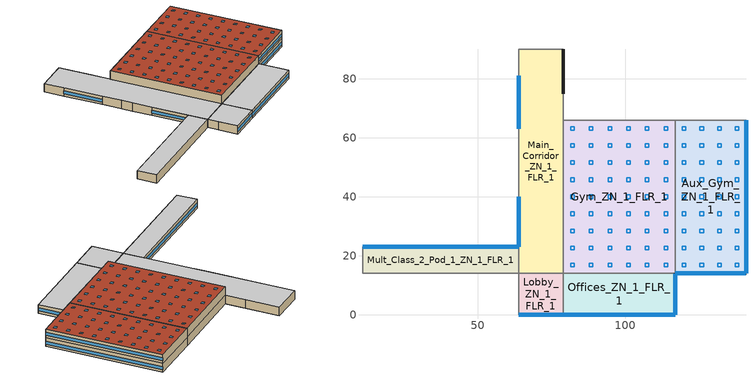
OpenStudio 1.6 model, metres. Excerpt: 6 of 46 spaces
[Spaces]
Aux_Gym_ZN_1_FLR_1
 floor ground (ext-slab): 141,66 141,14 117,14 117,66 z0
 wall outside (Steel Frame Non-res Ext Wall): 117,14 141,14 141,66 z0:4; 117,14 141,14 141,66 z4:8
 wall to Gym_ZN_1_FLR_1 (int-walls): 117,66 117,14 z0:4; 117,66 117,14 z4:8
 wall to LIBRARY_MEDIA_CENTER_ZN_1_FLR_2 (int-walls): 141,66 117,66 z4:8
 wall to Kitchen_ZN_1_FLR_1 (int-walls): 141,66 117,66 z0:4
 window (Window Non-res Fixed): 117.05,14 140.95,14 z1.1:2.51; 117.05,14 140.95,14 z5.1:6.51; 141,14.05 141,65.95 z1.1:2.5; 141,14.05 141,65.95 z5.1:6.5
 roof outside (IEAD Non-res Roof): 141,14 141,66 117,66 117,14 z8
 skylight (Skylight cons 456): 126.61,16.28 126.61,17.5 125.39,17.5 125.39,16.28 z8; 138.61,50.95 138.61,52.17 137.39,52.17 137.39,50.95 z8; 126.61,45.17 126.61,46.39 125.39,46.39 125.39,45.17 z8; 132.61,45.17 132.61,46.39 131.39,46.39 131.39,45.17 z8; 126.61,27.83 126.61,29.05 125.39,29.05 125.39,27.83 z8; 138.61,27.83 138.61,29.05 137.39,29.05 137.39,27.83 z8; 132.61,22.06 132.61,23.28 131.39,23.28 131.39,22.06 z8; 120.61,56.72 120.61,57.94 119.39,57.94 119.39,56.72 z8; 120.61,50.95 120.61,52.17 119.39,52.17 119.39,50.95 z8; 132.61,27.83 132.61,29.05 131.39,29.05 131.39,27.83 z8; 138.61,39.39 138.61,40.61 137.39,40.61 137.39,39.39 z8; 126.61,39.39 126.61,40.61 125.39,40.61 125.39,39.39 z8; 120.61,45.17 120.61,46.39 119.39,46.39 119.39,45.17 z8; 132.61,56.72 132.61,57.94 131.39,57.94 131.39,56.72 z8; 120.61,62.5 120.61,63.72 119.39,63.72 119.39,62.5 z8; 138.61,16.28 138.61,17.5 137.39,17.5 137.39,16.28 z8; 126.61,22.06 126.61,23.28 125.39,23.28 125.39,22.06 z8; 138.61,45.17 138.61,46.39 137.39,46.39 137.39,45.17 z8; 126.61,33.61 126.61,34.83 125.39,34.83 125.39,33.61 z8; 132.61,16.28 132.61,17.5 131.39,17.5 131.39,16.28 z8; 126.61,62.5 126.61,63.72 125.39,63.72 125.39,62.5 z8; 132.61,39.39 132.61,40.61 131.39,40.61 131.39,39.39 z8; 120.61,22.06 120.61,23.28 119.39,23.28 119.39,22.06 z8; 126.61,56.72 126.61,57.94 125.39,57.94 125.39,56.72 z8; 120.61,39.39 120.61,40.61 119.39,40.61 119.39,39.39 z8; 120.61,27.83 120.61,29.05 119.39,29.05 119.39,27.83 z8; 138.61,56.72 138.61,57.94 137.39,57.94 137.39,56.72 z8; 120.61,33.61 120.61,34.83 119.39,34.83 119.39,33.61 z8; 120.61,16.28 120.61,17.5 119.39,17.5 119.39,16.28 z8; 126.61,50.95 126.61,52.17 125.39,52.17 125.39,50.95 z8; 138.61,62.5 138.61,63.72 137.39,63.72 137.39,62.5 z8; 138.61,22.06 138.61,23.28 137.39,23.28 137.39,22.06 z8; 132.61,62.5 132.61,63.72 131.39,63.72 131.39,62.5 z8; 138.61,33.61 138.61,34.83 137.39,34.83 137.39,33.61 z8; 132.61,33.61 132.61,34.83 131.39,34.83 131.39,33.61 z8; 132.61,50.95 132.61,52.17 131.39,52.17 131.39,50.95 z8
Lobby_ZN_1_FLR_1
 floor ground (ext-slab): 79,14 79,0 64,0 64,14 z0
 wall outside (Steel Frame Non-res Ext Wall): 64,0 79,0 z0:4
 wall to Corridor_Pod_1_ZN_1_FLR_1 (int-walls): 64,14 64,9 z0:4
 wall to Mult_Class_1_Pod_1_ZN_1_FLR_1 (int-walls): 64,9 64,0 z0:4
 wall to Offices_ZN_1_FLR_1 (int-walls): 79,0 79,14 z0:4
 wall to Main_Corridor_ZN_1_FLR_1 (int-walls): 79,14 64,14 z0:4
 window (Window Non-res Fixed): 64.05,0 78.95,0 z1.1:2.51
 ceiling to Lobby_ZN_1_FLR_2 (INT-FLOOR-UNDERSIDE): 79,0 79,14 64,14 64,0 z4
Gym_ZN_1_FLR_1
 floor ground (ext-slab): 117,66 117,14 79,14 79,66 z0
 wall to Main_Corridor_ZN_1_FLR_2 (int-walls): 79,66 79,14 z4:8
 wall to Offices_ZN_1_FLR_1 (int-walls): 79,14 117,14 z0:4
 wall to Main_Corridor_ZN_1_FLR_1 (int-walls): 79,66 79,14 z0:4
 wall to Mech_ZN_1_FLR_1 (int-walls): 117,66 79,66 z0:4
 wall to Mech_ZN_1_FLR_2 (int-walls): 117,66 79,66 z4:8
 wall to Offices_ZN_1_FLR_2 (int-walls): 79,14 117,14 z4:8
 roof outside (IEAD Non-res Roof): 117,14 117,66 79,66 79,14 z8
 skylight (Skylight cons 456): 114.44,50.95 114.44,52.17 113.22,52.17 113.22,50.95 z8; 95.44,45.17 95.44,46.39 94.22,46.39 94.22,45.17 z8; 89.11,16.28 89.11,17.5 87.89,17.5 87.89,16.28 z8; 82.78,39.39 82.78,40.61 81.56,40.61 81.56,39.39 z8; 95.44,27.83 95.44,29.05 94.22,29.05 94.22,27.83 z8; 89.11,22.06 89.11,23.28 87.89,23.28 87.89,22.06 z8; 82.78,22.06 82.78,23.28 81.56,23.28 81.56,22.06 z8; 114.44,62.5 114.44,63.72 113.22,63.72 113.22,62.5 z8; 95.44,50.95 95.44,52.17 94.22,52.17 94.22,50.95 z8; 108.11,22.06 108.11,23.28 106.89,23.28 106.89,22.06 z8; 95.44,62.5 95.44,63.72 94.22,63.72 94.22,62.5 z8; 95.44,56.72 95.44,57.94 94.22,57.94 94.22,56.72 z8; 101.78,22.06 101.78,23.28 100.56,23.28 100.56,22.06 z8; 108.11,45.17 108.11,46.39 106.89,46.39 106.89,45.17 z8; 108.11,39.39 108.11,40.61 106.89,40.61 106.89,39.39 z8; 89.11,45.17 89.11,46.39 87.89,46.39 87.89,45.17 z8; 95.44,16.28 95.44,17.5 94.22,17.5 94.22,16.28 z8; 101.78,56.72 101.78,57.94 100.56,57.94 100.56,56.72 z8; 114.44,27.83 114.44,29.05 113.22,29.05 113.22,27.83 z8; 114.44,56.72 114.44,57.94 113.22,57.94 113.22,56.72 z8; 82.78,50.95 82.78,52.17 81.56,52.17 81.56,50.95 z8; 108.11,56.72 108.11,57.94 106.89,57.94 106.89,56.72 z8; 114.44,39.39 114.44,40.61 113.22,40.61 113.22,39.39 z8; 101.78,50.95 101.78,52.17 100.56,52.17 100.56,50.95 z8; 108.11,50.95 108.11,52.17 106.89,52.17 106.89,50.95 z8; 82.78,45.17 82.78,46.39 81.56,46.39 81.56,45.17 z8; 108.11,33.61 108.11,34.83 106.89,34.83 106.89,33.61 z8; 89.11,50.95 89.11,52.17 87.89,52.17 87.89,50.95 z8; 89.11,33.61 89.11,34.83 87.89,34.83 87.89,33.61 z8; 95.44,22.06 95.44,23.28 94.22,23.28 94.22,22.06 z8; 114.44,33.61 114.44,34.83 113.22,34.83 113.22,33.61 z8; 114.44,45.17 114.44,46.39 113.22,46.39 113.22,45.17 z8; 114.44,16.28 114.44,17.5 113.22,17.5 113.22,16.28 z8; 101.78,62.5 101.78,63.72 100.56,63.72 100.56,62.5 z8; 101.78,16.28 101.78,17.5 100.56,17.5 100.56,16.28 z8; 89.11,27.83 89.11,29.05 87.89,29.05 87.89,27.83 z8; 101.78,45.17 101.78,46.39 100.56,46.39 100.56,45.17 z8; 82.78,62.5 82.78,63.72 81.56,63.72 81.56,62.5 z8; 82.78,56.72 82.78,57.94 81.56,57.94 81.56,56.72 z8; 89.11,62.5 89.11,63.72 87.89,63.72 87.89,62.5 z8; 101.78,39.39 101.78,40.61 100.56,40.61 100.56,39.39 z8; 108.11,16.28 108.11,17.5 106.89,17.5 106.89,16.28 z8; 95.44,33.61 95.44,34.83 94.22,34.83 94.22,33.61 z8; 89.11,56.72 89.11,57.94 87.89,57.94 87.89,56.72 z8; 108.11,27.83 108.11,29.05 106.89,29.05 106.89,27.83 z8; 108.11,62.5 108.11,63.72 106.89,63.72 106.89,62.5 z8; 101.78,27.83 101.78,29.05 100.56,29.05 100.56,27.83 z8; 114.44,22.06 114.44,23.28 113.22,23.28 113.22,22.06 z8; 95.44,39.39 95.44,40.61 94.22,40.61 94.22,39.39 z8; 89.11,39.39 89.11,40.61 87.89,40.61 87.89,39.39 z8; 82.78,16.28 82.78,17.5 81.56,17.5 81.56,16.28 z8; 101.78,33.61 101.78,34.83 100.56,34.83 100.56,33.61 z8; 82.78,27.83 82.78,29.05 81.56,29.05 81.56,27.83 z8; 82.78,33.61 82.78,34.83 81.56,34.83 81.56,33.61 z8
Main_Corridor_ZN_1_FLR_1
 floor ground (ext-slab): 79,90 79,14 64,14 64,90 z0
 wall outside (Steel Frame Non-res Ext Wall): 79,75 79,90 / 64,81 64,63 / 64,40 64,23 z0:4
 wall to Bathrooms_ZN_1_FLR_1 (int-walls): 79,90 64,90 z0:4
 wall to Mech_ZN_1_FLR_1 (int-walls): 79,66 79,75 z0:4
 wall to Mult_Class_1_Pod_3_ZN_1_FLR_1 (int-walls): 64,90 64,81 z0:4
 wall to Mult_Class_2_Pod_1_ZN_1_FLR_1 (int-walls): 64,23 64,14 z0:4
 wall to Corridor_Pod_2_ZN_1_FLR_1 (int-walls): 64,54 64,49 z0:4
 wall to Mult_Class_1_Pod_2_ZN_1_FLR_1 (int-walls): 64,49 64,40 z0:4
 wall to Mult_Class_2_Pod_2_ZN_1_FLR_1 (int-walls): 64,63 64,54 z0:4
 window (Window Non-res Fixed): 64,80.95 64,63.05 / 64,39.95 64,23.05 z1.1:2.51
 ceiling to Main_Corridor_ZN_1_FLR_2 (INT-FLOOR-UNDERSIDE): 79,14 79,90 64,90 64,14 z4
Offices_ZN_1_FLR_1
 floor ground (ext-slab): 117,14 117,0 79,0 79,14 z0
 wall outside (Steel Frame Non-res Ext Wall): 79,0 117,0 117,14 z0:4
 window (Window Non-res Fixed): 117,0.05 117,13.95 z1.1:2.51; 79.05,0 116.95,0 z1.1:2.5
 ceiling to Offices_ZN_1_FLR_2 (INT-FLOOR-UNDERSIDE): 117,0 117,14 79,14 79,0 z4
Mult_Class_2_Pod_1_ZN_1_FLR_1
 floor ground (ext-slab): 64,23 64,14 11,14 11,23 z0
 wall outside (Steel Frame Non-res Ext Wall): 64,23 11,23 z0:4
 wall to Corner_Class_2_Pod_1_ZN_1_FLR_1 (int-walls): 11,23 11,14 z0:4
 wall to Corridor_Pod_1_ZN_1_FLR_1 (int-walls): 11,14 64,14 z0:4
 window (Window Non-res Fixed): 63.95,23 11.05,23 z1.1:2.5
 ceiling to Mult_Class_2_Pod_1_ZN_1_FLR_2 (INT-FLOOR-UNDERSIDE): 64,14 64,23 11,23 11,14 z4
[Building]
Building 1
[ClimateZones]
Climate Zone Institution Name 1=ASHRAE; Climate Zone Document Name 1=ANSI/ASHRAE Standard 169; Climate Zone Document Year 1=2006; Climate Zone Institution Name 2=CEC; Climate Zone Document Name 2=California Climate Zone Descriptions; Climate Zone Document Year 2=1995
[Construction]
Steel Frame Non-res Ext Wall: Wood Siding, Steel Frame NonRes Wall Insulation, 1/2IN Gypsum
Window Non-res Fixed: NonRes Fixed Assembly Window
IEAD Non-res Roof: Roof Membrane, IEAD NonRes Roof Insulation, Metal Decking
int-walls: 1/2IN Gypsum, 1/2IN Gypsum
InteriorFurnishings: Std Wood 6inch
INT-FLOOR-UNDERSIDE: CP02 CARPET PAD, MAT-CC05 4 HW CONCRETE
ext-slab: HW CONCRETE, CP02 CARPET PAD
Skylight cons 456: Skylight Plexi Atofina 2602, Air, Skylight Plexi Atofina 2602
[Material] Thermal Absorptance=0.9
Name | Roughness | Thickness {m} | Conductivity {W/m-K} | Density {kg/m3} | Specific Heat {J/kg-K} | Solar Absorptance | Visible Absorptance
Wood Siding | MediumSmooth | 0.01 | 0.11 | 544.62 | 1210 | 0.78 | 0.78
Steel Frame NonRes Wall Insulation | MediumRough | 0.0870565 | 0.049 | 265 | 836.8 | 0.7 | 0.7
1/2IN Gypsum | Smooth | 0.0127 | 0.16 | 784.9 | 830 | 0.92 | 0.92
Roof Membrane | VeryRough | 0.0095 | 0.16 | 1121.29 | 1460 | 0.7 | 0.7
IEAD NonRes Roof Insulation | MediumRough | 0.127339 | 0.049 | 265 | 836.8 | 0.7 | 0.7
Metal Decking | MediumSmooth | 0.0015 | 45.006 | 7680 | 418.4 | 0.7 | 0.3
MAT-CC05 4 HW CONCRETE; HW CONCRETE | Rough | 0.1016 | 1.311 | 2240 | 836.8 | 0.7 | 0.7
Std Wood 6inch | MediumSmooth | 0.15 | 0.12 | 540 | 1210 | 0.7 | 0.7
[WindowMaterial:SimpleGlazingSystem]
NonRes Fixed Assembly Window: U-Factor {W/m2-K}=3.23646; Solar Heat Gain Coefficient=0.39
[Material:NoMass]
CP02 CARPET PAD: Roughness=VeryRough; Thermal Resistance {m2-K/W}=0.2165; Thermal Absorptance=0.9; Solar Absorptance=0.7; Visible Absorptance=0.8
[WindowMaterial:Glazing]
Skylight Plexi Atofina 2602: Optical Data Type=SpectralAverage; Thickness {m}=0.002997; Solar Transmittance at Normal Incidence=0.507; Front Side Solar Reflectance at Normal Incidence=0.221; Back Side Solar Reflectance at Normal Incidence=0.222; Visible Transmittance at Normal Incidence=0.486; Front Side Visible Reflectance at Normal Incidence=0.3; Back Side Visible Reflectance at Normal Incidence=0.3; Infrared Transmittance at Normal Incidence=0; Front Side Infrared Hemispherical Emissivity=0.9; Back Side Infrared Hemispherical Emissivity=0.9; Conductivity {W/m-K}=0.187; Dirt Correction Factor for Solar and Visible Transmittance=1; Solar Diffusing=No
[WindowMaterial:Gas]
Air: Gas Type=Air; Thickness {m}=0.0127
[Space] Part of Total Floor Area=Yes
Name | Design Specification Outdoor Air Object
Aux_Gym_ZN_1_FLR_1 | SZ DSOA Aux_Gym_ZN_1_FLR_1
Lobby_ZN_1_FLR_1 | SZ DSOA Lobby_ZN_1_FLR_1
Gym_ZN_1_FLR_1 | SZ DSOA Gym_ZN_1_FLR_1
Main_Corridor_ZN_1_FLR_1 | SZ DSOA Main_Corridor_ZN_1_FLR_1
Offices_ZN_1_FLR_1 | SZ DSOA Offices_ZN_1_FLR_1
Mult_Class_2_Pod_1_ZN_1_FLR_1 | SZ DSOA Mult_Class_2_Pod_1_ZN_1_FLR_1
[DesignSpecification:OutdoorAir]
Name | Outdoor Air Flow per Person {m3/s-person} | Outdoor Air Flow per Floor Area {m3/s-m2}
SZ DSOA Aux_Gym_ZN_1_FLR_1; SZ DSOA Gym_ZN_1_FLR_1; SZ DSOA Offices_ZN_1_FLR_1 | 0.01
SZ DSOA Lobby_ZN_1_FLR_1; SZ DSOA Main_Corridor_ZN_1_FLR_1 |  | 0.0005
SZ DSOA Mult_Class_2_Pod_1_ZN_1_FLR_1 | 0.008
[InternalMass]
Name | Internal Mass Definition | Space or SpaceType
Aux_Gym_ZN_1_FLR_1 Internal Mass | Aux_Gym_ZN_1_FLR_1 Internal Mass Definition | Aux_Gym_ZN_1_FLR_1
Lobby_ZN_1_FLR_1 Internal Mass | Lobby_ZN_1_FLR_1 Internal Mass Definition | Lobby_ZN_1_FLR_1
Gym_ZN_1_FLR_1 Internal Mass | Gym_ZN_1_FLR_1 Internal Mass Definition | Gym_ZN_1_FLR_1
Main_Corridor_ZN_1_FLR_1 Internal Mass | Main_Corridor_ZN_1_FLR_1 Internal Mass Definition | Main_Corridor_ZN_1_FLR_1
Offices_ZN_1_FLR_1 Internal Mass | Offices_ZN_1_FLR_1 Internal Mass Definition | Offices_ZN_1_FLR_1
Mult_Class_2_Pod_1_ZN_1_FLR_1 Internal Mass | Mult_Class_2_Pod_1_ZN_1_FLR_1 Internal Mass Definition | Mult_Class_2_Pod_1_ZN_1_FLR_1
[InternalMass:Definition] Construction=InteriorFurnishings; Design Level Calculation Method=SurfaceArea
Name | Surface Area {m2}
Aux_Gym_ZN_1_FLR_1 Internal Mass Definition | 2496
Lobby_ZN_1_FLR_1 Internal Mass Definition | 420
Gym_ZN_1_FLR_1 Internal Mass Definition | 3952
Main_Corridor_ZN_1_FLR_1 Internal Mass Definition | 2280
Offices_ZN_1_FLR_1 Internal Mass Definition | 1064
Mult_Class_2_Pod_1_ZN_1_FLR_1 Internal Mass Definition | 954
[Lights] Schedule=BLDG_LIGHT_SCH; Fraction Replaceable=1
Name | Lights Definition | Space or SpaceType
Aux_Gym_ZN_1_FLR_1_Lights | Aux_Gym_ZN_1_FLR_1_Lights Definition | Aux_Gym_ZN_1_FLR_1
Lobby_ZN_1_FLR_1_Lights | Lobby_ZN_1_FLR_1_Lights Definition | Lobby_ZN_1_FLR_1
Gym_ZN_1_FLR_1_Lights | Gym_ZN_1_FLR_1_Lights Definition | Gym_ZN_1_FLR_1
Main_Corridor_ZN_1_FLR_1_Lights | Main_Corridor_ZN_1_FLR_1_Lights Definition | Main_Corridor_ZN_1_FLR_1
Offices_ZN_1_FLR_1_Lights | Offices_ZN_1_FLR_1_Lights Definition | Offices_ZN_1_FLR_1
Mult_Class_2_Pod_1_ZN_1_FLR_1_Lights | Mult_Class_2_Pod_1_ZN_1_FLR_1_Lights Definition | Mult_Class_2_Pod_1_ZN_1_FLR_1
[Lights:Definition] Design Level Calculation Method=Watts/Area; Fraction Radiant=0.37; Fraction Visible=0.2; Return Air Fraction=0; Return Air Fraction Calculated from Plenum Temperature=No
Name | Watts per Space Floor Area {W/m2}
Aux_Gym_ZN_1_FLR_1_Lights Definition; Gym_ZN_1_FLR_1_Lights Definition; Mult_Class_2_Pod_1_ZN_1_FLR_1_Lights Definition | 15.06
Lobby_ZN_1_FLR_1_Lights Definition | 13.99
Main_Corridor_ZN_1_FLR_1_Lights Definition | 5.38
Offices_ZN_1_FLR_1_Lights Definition | 11.84
[People] Activity Level Schedule=ACTIVITY_SCH; Work Efficiency Schedule=WORK_EFF_SCH; Clothing Insulation Schedule=CLOTHING_SCH; Air Velocity Schedule=AIR_VELO_SCH
Name | People Definition | Space or SpaceType | Number of People Schedule
Aux_Gym_ZN_1_FLR_1 People | Aux_Gym_ZN_1_FLR_1 People Definition | Aux_Gym_ZN_1_FLR_1 | BLDG_OCC_SCH_Gym
Gym_ZN_1_FLR_1 People | Gym_ZN_1_FLR_1 People Definition | Gym_ZN_1_FLR_1 | BLDG_OCC_SCH_Gym
Offices_ZN_1_FLR_1 People | Offices_ZN_1_FLR_1 People Definition | Offices_ZN_1_FLR_1 | BLDG_OCC_SCH_Offices
Mult_Class_2_Pod_1_ZN_1_FLR_1 People | Mult_Class_2_Pod_1_ZN_1_FLR_1 People Definition | Mult_Class_2_Pod_1_ZN_1_FLR_1 | BLDG_OCC_SCH
[People:Definition] Number of People Calculation Method=Area/Person; Fraction Radiant=0.3; Enable ASHRAE 55 Comfort Warnings=No; Mean Radiant Temperature Calculation Type=ZoneAveraged; Thermal Comfort Model Type 1=FANGER
Name | Space Floor Area per Person {m2/person}
Aux_Gym_ZN_1_FLR_1 People Definition | 3.33
Gym_ZN_1_FLR_1 People Definition | 1
Offices_ZN_1_FLR_1 People Definition | 20
Mult_Class_2_Pod_1_ZN_1_FLR_1 People Definition | 4
[ElectricEquipment] Schedule=BLDG_EQUIP_SCH
Name | Electric Equipment Definition | Space or SpaceType
Aux_Gym_ZN_1_FLR_1_PlugMisc_Equip | Aux_Gym_ZN_1_FLR_1_PlugMisc_Equip Definition | Aux_Gym_ZN_1_FLR_1
Lobby_ZN_1_FLR_1_PlugMisc_Equip | Lobby_ZN_1_FLR_1_PlugMisc_Equip Definition | Lobby_ZN_1_FLR_1
Gym_ZN_1_FLR_1_PlugMisc_Equip | Gym_ZN_1_FLR_1_PlugMisc_Equip Definition | Gym_ZN_1_FLR_1
Main_Corridor_ZN_1_FLR_1_PlugMisc_Equip | Main_Corridor_ZN_1_FLR_1_PlugMisc_Equip Definition | Main_Corridor_ZN_1_FLR_1
Offices_ZN_1_FLR_1_PlugMisc_Equip | Offices_ZN_1_FLR_1_PlugMisc_Equip Definition | Offices_ZN_1_FLR_1
Mult_Class_2_Pod_1_ZN_1_FLR_1_PlugMisc_Equip | Mult_Class_2_Pod_1_ZN_1_FLR_1_PlugMisc_Equip Definition | Mult_Class_2_Pod_1_ZN_1_FLR_1
[ElectricEquipment:Definition] Design Level Calculation Method=Watts/Area; Fraction Latent=0; Fraction Radiant=0.5; Fraction Lost=0
Name | Watts per Space Floor Area {W/m2}
Aux_Gym_ZN_1_FLR_1_PlugMisc_Equip Definition; Gym_ZN_1_FLR_1_PlugMisc_Equip Definition | 5
Lobby_ZN_1_FLR_1_PlugMisc_Equip Definition; Main_Corridor_ZN_1_FLR_1_PlugMisc_Equip Definition | 4
Offices_ZN_1_FLR_1_PlugMisc_Equip Definition | 10.8
Mult_Class_2_Pod_1_ZN_1_FLR_1_PlugMisc_Equip Definition | 10
[SpaceInfiltration:DesignFlowRate] Schedule=INFIL_SCH; Constant Term Coefficient=1; Temperature Term Coefficient=0; Velocity Term Coefficient=0; Velocity Squared Term Coefficient=0
Name | Space or SpaceType | Design Flow Rate Calculation Method | Flow per Exterior Surface Area {m3/s-m2} | Air Changes per Hour {1/hr}
Aux_Gym_ZN_1_FLR_1_Infiltration | Aux_Gym_ZN_1_FLR_1 | Flow/ExteriorWallArea | 0.000302
Lobby_ZN_1_FLR_1_Infiltration | Lobby_ZN_1_FLR_1 | Flow/ExteriorWallArea | 0.000302
Gym_ZN_1_FLR_1_Infiltration | Gym_ZN_1_FLR_1 | AirChanges/Hour |  | 0.14
Main_Corridor_ZN_1_FLR_1_Infiltration | Main_Corridor_ZN_1_FLR_1 | Flow/ExteriorWallArea | 0.000302
Offices_ZN_1_FLR_1_Infiltration | Offices_ZN_1_FLR_1 | Flow/ExteriorWallArea | 0.000302
Mult_Class_2_Pod_1_ZN_1_FLR_1_Infiltration | Mult_Class_2_Pod_1_ZN_1_FLR_1 | Flow/ExteriorWallArea | 0.000302
[Schedule:Compact]
BLDG_LIGHT_SCH: Through: 6/30, For: Weekdays SummerDesignDay, Until: 07:00, 0.1773, Until: 21:00, 0.9, Until: 24:00, 0.1773, For: AllOtherDays, Until: 24:00, 0.1773, Through: 9/1, For: Weekdays SummerDesignDay, Until: 08:00, 0.1773, Until: 20:00, 0.5, Until: 24:00, 0.1773, For: AllOtherDays, Until: 24:00, 0.1773, Through: 12/31, For: Weekdays SummerDesignDay, Until: 07:00, 0.1773, Until: 21:00, 0.9, Until: 24:00, 0.1773, For: AllOtherDays, Until: 24:00, 0.1773
BLDG_OCC_SCH: Through: 6/30, For: Weekdays SummerDesignDay, Until: 08:00, 0, Until: 16:00, 0.7, Until: 21:00, 0.15, Until: 24:00, 0, For: AllOtherDays, Until: 24:00, 0, Through: 9/1, For: Weekdays SummerDesignDay, Until: 08:00, 0, Until: 21:00, 0.15, Until: 24:00, 0, For: AllOtherDays, Until: 24:00, 0, Through: 12/31, For: Weekdays SummerDesignDay, Until: 08:00, 0, Until: 16:00, 0.7, Until: 21:00, 0.15, Until: 24:00, 0, For: AllOtherDays, Until: 24:00, 0
ACTIVITY_SCH: Through: 12/31, For: AllDays, Until: 24:00, 120
WORK_EFF_SCH: Through: 12/31, For: AllDays, Until: 24:00, 0
CLOTHING_SCH: Through: 04/30, For: AllDays, Until: 24:00, 1.1, Through: 09/30, For: AllDays, Until: 24:00, 0.6, Through: 12/31, For: AllDays, Until: 24:00, 1.1
AIR_VELO_SCH: Through: 12/31, For: AllDays, Until: 24:00, 0.2
BLDG_EQUIP_SCH: Through: 6/30, For: Weekdays SummerDesignDay, Until: 08:00, 0.35, Until: 17:00, 0.95, Until: 24:00, 0.35, For: AllOtherDays, Until: 24:00, 0.35, Through: 9/1, For: Weekdays SummerDesignDay, Until: 08:00, 0.25, Until: 17:00, 0.5, Until: 24:00, 0.25, For: AllOtherDays, Until: 24:00, 0.25, Through: 12/31, For: Weekdays SummerDesignDay, Until: 08:00, 0.35, Until: 17:00, 0.95, Until: 24:00, 0.35, For: AllOtherDays, Until: 24:00, 0.35
INFIL_SCH: Through: 12/31, For: AllDays, Until: 07:00, 1, Until: 21:00, 0.5, Until: 24:00, 1
BLDG_OCC_SCH_Gym: Through: 6/30, For: Weekdays SummerDesignDay, Until: 08:00, 0, Until: 16:00, 0.35, Until: 21:00, 0.95, Until: 24:00, 0, For: AllOtherDays, Until: 24:00, 0, Through: 9/1, For: Weekdays SummerDesignDay, Until: 08:00, 0, Until: 16:00, 0.35, Until: 21:00, 0.35, Until: 24:00, 0, For: AllOtherDays, Until: 24:00, 0, Through: 12/31, For: Weekdays SummerDesignDay, Until: 08:00, 0, Until: 16:00, 0.35, Until: 21:00, 0.95, Until: 24:00, 0, For: AllOtherDays, Until: 24:00, 0
BLDG_OCC_SCH_Offices: Through: 6/30, For: Weekdays SummerDesignDay, Until: 08:00, 0, Until: 17:00, 0.95, Until: 21:00, 0.15, Until: 24:00, 0, For: AllOtherDays, Until: 24:00, 0, Through: 9/1, For: Weekdays SummerDesignDay, Until: 08:00, 0, Until: 17:00, 0.5, Until: 24:00, 0, For: AllOtherDays, Until: 24:00, 0, Through: 12/31, For: Weekdays SummerDesignDay, Until: 08:00, 0, Until: 17:00, 0.95, Until: 21:00, 0.15, Until: 24:00, 0, For: AllOtherDays, Until: 24:00, 0
